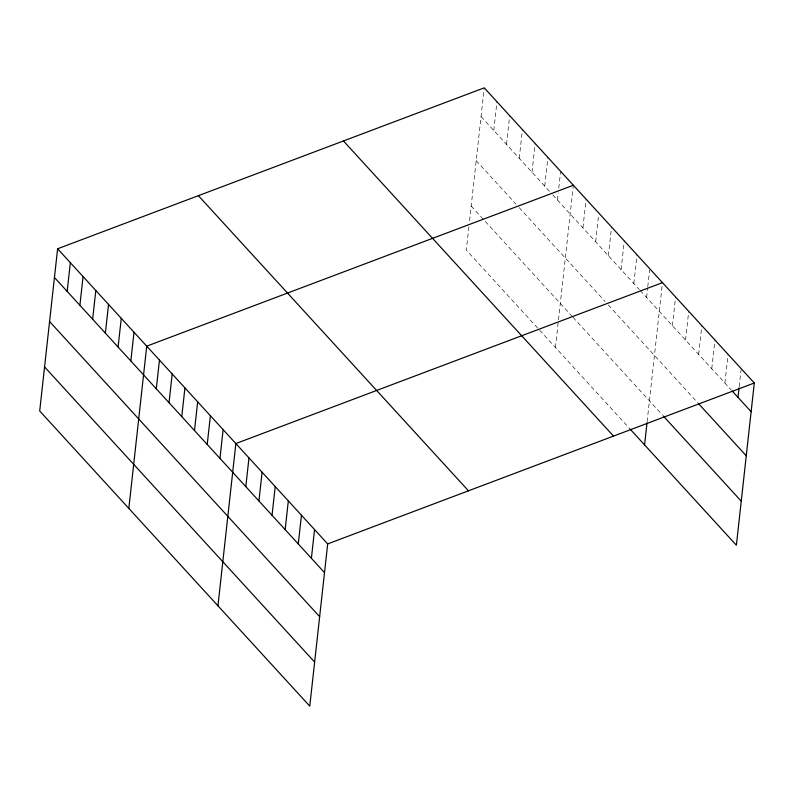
<?xml version="1.0" encoding="UTF-8"?>
<svg xmlns="http://www.w3.org/2000/svg" width="794" height="794" viewBox="0 0 794 794"><rect width="100%" height="100%" fill="white"/><g stroke="black" fill="none" stroke-linecap="round" stroke-linejoin="round"><path stroke-width="0.6" stroke-dasharray="3.97 2.98" d="M468.887 226.836L466.316 250.09L630.238 429.236M469.562 220.722L484.231 87.856M493.789 130.494L496.955 101.771M506.522 144.409L509.688 115.686M519.256 158.324L522.422 129.601M531.98 172.238L535.156 143.516M544.714 186.143L547.89 157.43M557.448 200.058L558.242 192.882M558.768 188.099L560.624 171.345M555.443 347.484L573.347 185.26M582.915 227.888L586.081 199.175M595.649 241.803L598.686 214.281M608.373 255.718L611.549 226.995M621.106 269.632L624.283 240.91M633.84 283.547L637.016 254.824M646.574 297.462L647.626 287.885M647.765 286.694L649.611 269.94M647.13 421.634L662.345 283.855M672.419 325.709L675.595 296.986M685.54 340.04L688.716 311.327M698.66 354.382L701.827 325.659M711.771 368.714L714.947 339.991M724.892 383.045L728.068 354.332M739.204 386.618L741.05 369.865M481.055 116.579L549.488 191.364M552.674 194.848L639.408 289.631M640.202 290.505L731.453 390.221M476.192 160.636L515.981 204.118M519.167 207.601L605.107 301.512M608.283 304.995L697.896 402.915M471.179 206.033L572.246 316.478M573.04 317.342L662.543 415.163"/><path stroke-width="1.19" d="M57.615 248.77L39.7 410.994L309.769 706.144L327.684 543.91L57.615 248.77L484.231 87.856L754.3 383.006L736.385 545.23L630.238 429.236M67.172 291.398L70.338 262.675M79.906 305.313L83.072 276.59M92.64 319.228L95.806 290.505M105.364 333.143L108.54 304.42M118.098 347.057L121.274 318.334M130.831 360.972L134.007 332.249M128.827 508.398L146.731 346.164L573.347 185.26M156.299 388.792L159.465 360.079M169.033 402.707L172.199 373.994M181.757 416.622L184.933 387.909M194.49 430.537L197.666 401.814M207.224 444.451L210.39 415.728M219.958 458.366L223.124 429.643M217.943 605.792L235.858 443.558L662.474 282.654M245.803 486.613L248.979 457.9M258.923 500.945L262.089 472.232M272.044 515.286L275.21 486.563M285.155 529.618L288.331 500.905M298.276 543.959L301.452 515.237M311.397 558.291L314.563 529.568M644.569 444.888L647.001 422.855M738.013 397.387L739.065 387.809M327.684 543.91L754.3 383.006M732.276 391.114L751.134 411.719M698.71 403.818L746.261 455.776M663.367 416.056L741.259 501.173M343.445 140.955L613.514 436.104M198.391 195.671L468.47 490.811M54.439 277.483L324.508 572.623M49.575 321.54L319.645 616.69M44.563 366.937L314.632 662.077"/></g></svg>
